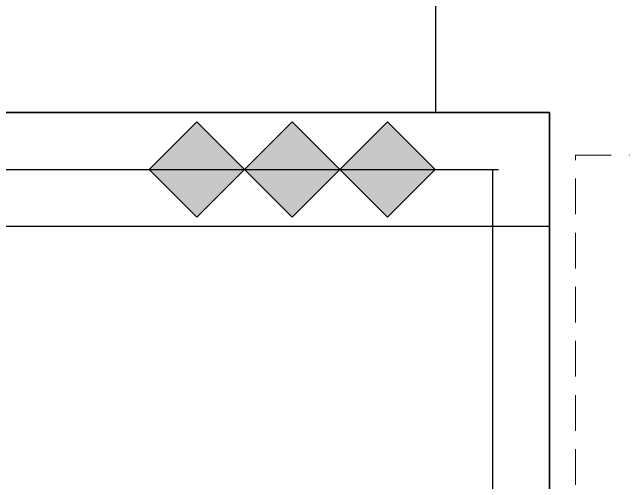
# Model space of a CAD drawing. Header units: inches. Extents: x -98933 to 1585249, y -3352739 to 192771.
# Drawn here: x 20944.4 to 20998, y 48949.6 to 48990.9 of the extents above; entities that cross this region are included whole.
import ezdxf

# ---------------------------------------------------------------- set-up
doc = ezdxf.new("R2010")
doc.units = ezdxf.units.IN
doc.header["$MEASUREMENT"] = 0
doc.linetypes.add('0X01_5545_01P_02nd-M$0$0X01_5545_01P_02nd-M$0$10117_C2_FP00-LOADING$0$HIDDEN2', pattern=[4.75, 3.125, -1.625])
doc.layers.add('A site line', color=7, linetype='Continuous')
doc.layers.add('fire rated wall', color=7, linetype='Continuous')
doc.layers.add('Layer1', color=134, linetype='Continuous', lineweight=0)
doc.layers.add('MS Pipe', color=1, linetype='Continuous', lineweight=18)

# ---------------------------------------------------------------- blocks, each defined once
blk = doc.blocks.new('bfg')
at = {"layer": 'fire rated wall'}
h = blk.add_hatch(color=1, dxfattribs=at)
h.dxf.hatch_style = 1
h.paths.add_polyline_path([(9432308.67, -5613534.51), (9432321.43, -5613547.26), (9432334.18, -5613534.51)])
h.paths.add_polyline_path([(9432334.18, -5613534.51), (9432321.43, -5613521.75), (9432308.67, -5613534.51)])
h.paths.add_polyline_path([(9432334.18, -5613534.51), (9432359.68, -5613534.51), (9432346.93, -5613521.75)])
h.paths.add_polyline_path([(9432334.18, -5613534.51), (9432346.93, -5613547.26), (9432359.68, -5613534.51)])
at = {"layer": 'fire rated wall', "color": 1, "elevation": 0}
for points in [[(9432321.43, -5613547.26), (9432334.18, -5613534.51), (9432321.43, -5613521.75), (9432308.67, -5613534.51)], [(9432346.93, -5613547.26), (9432359.68, -5613534.51), (9432346.93, -5613521.75), (9432334.18, -5613534.51)]]:
    blk.add_lwpolyline(points, close=True, dxfattribs=at)
blk.add_lwpolyline([(9432291.67, -5613534.51), (9432376.69, -5613534.51)], dxfattribs=at)
blk = doc.blocks.new('3HR RATE')
at = {"layer": 'fire rated wall', "xscale": 1.292997314696549, "yscale": 1.292997314696549, "zscale": 1.292997314696549}
for p in [(-12191616.17, 7245476.71), (-12191583.19, 7245476.71)]:
    blk.add_blockref('bfg', p, dxfattribs=at)

msp = doc.modelspace()

# ---------------------------------------------------------------- linework, layer by layer
at = {"layer": 'A site line', "color": 7, "ltscale": 30}
msp.add_line((20981.47, 49148.361, -11.611), (20981.47, 48982.111, -11.611), dxfattribs=at)
at = {"layer": 'A site line', "color": 7, "lineweight": -3, "ltscale": 30, "elevation": -9.702}
for points in [[(20991.47, 48584.673), (20991.47, 48972.111), (20991.47, 48982.111), (20942.984, 48982.111), (20942.984, 48977.111), (20986.47, 48977.111), (20986.47, 48411.361), (20942.984, 48411.361), (20942.984, 48406.361)], [(20986.47, 48972.111), (20986.47, 48454.673)], [(20991.47, 48972.111), (20991.47, 48584.673)]]:
    msp.add_lwpolyline(points, dxfattribs=at)
at = {"layer": 'A site line', "color": 7, "ltscale": 30, "elevation": -9.702}
msp.add_lwpolyline([(20942.984, 48982.111), (20991.47, 48982.111), (20991.47, 48972.111), (20942.984, 48972.111), (20942.984, 48982.111)], dxfattribs=at)
at = {"layer": 'MS Pipe', "color": 3, "linetype": '0X01_5545_01P_02nd-M$0$0X01_5545_01P_02nd-M$0$10117_C2_FP00-LOADING$0$HIDDEN2', "elevation": -9.702}
msp.add_lwpolyline([(20993.749, 48978.369), (21079.181, 48978.369), (21078.88, 48930.427), (20993.749, 48930.427)], close=True, dxfattribs=at)

# ---------------------------------------------------------------- block references
at = {"layer": 'Layer1', "xscale": 0.2533935670508072, "yscale": 0.2533935670508072, "zscale": 0.2533935670521235}
msp.add_blockref('3HR RATE', (19858.26, 52222.661, -9.702), dxfattribs=at)

doc.saveas('drawing.dxf')
